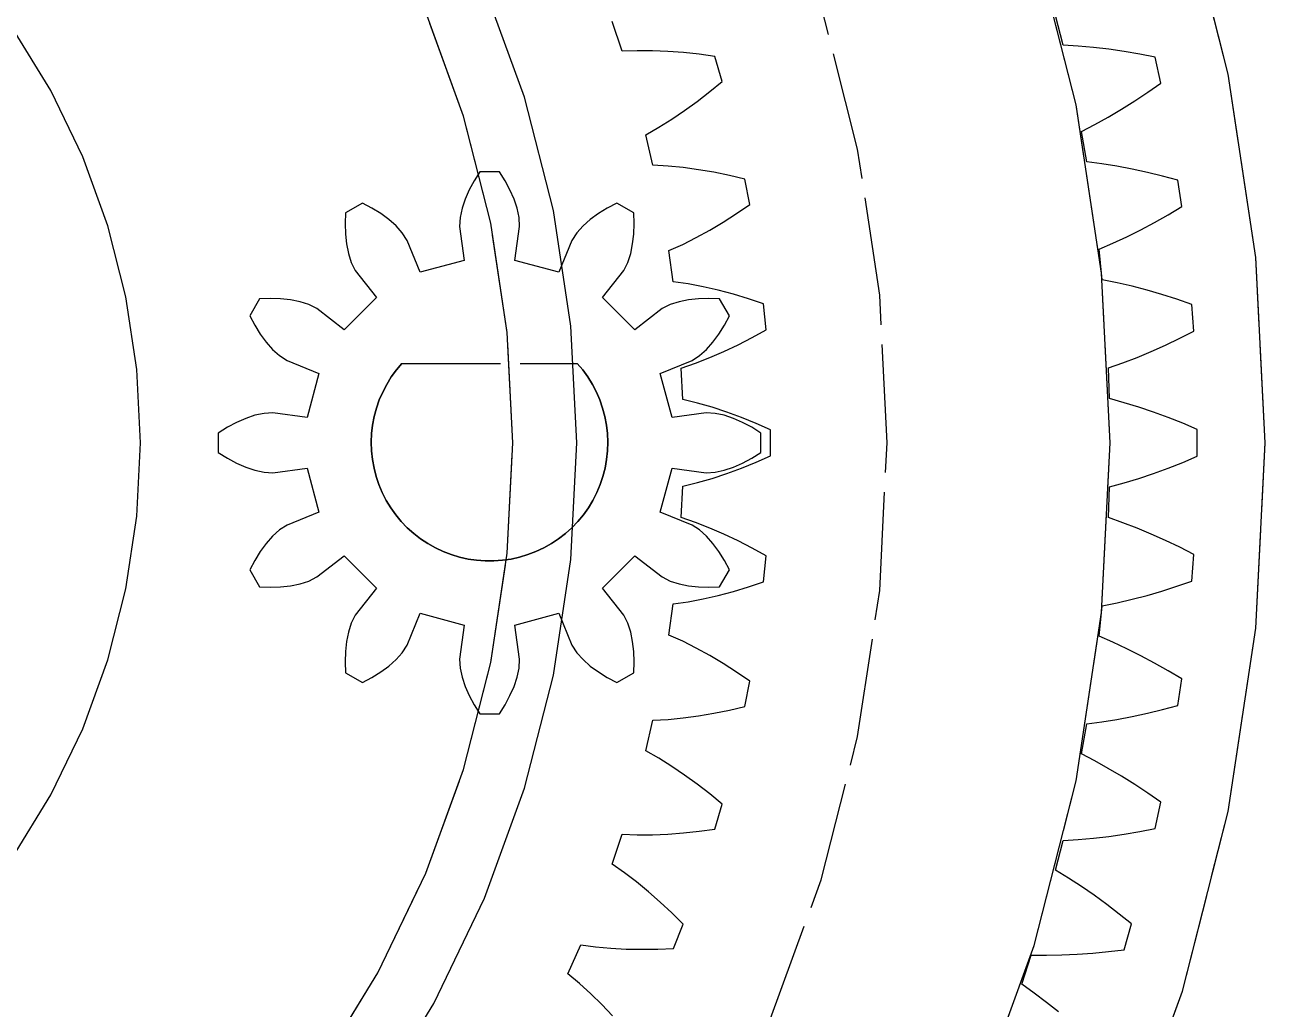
# Model space of a CAD drawing. Header units: millimetres. Extents: x -31 to 149, y -20 to 140.
# Drawn here: x 8.01 to 24, y 107.48 to 120.19 of the extents above; entities that cross this region are included whole.
import ezdxf

# ---------------------------------------------------------------- set-up
doc = ezdxf.new("R2010")
doc.units = ezdxf.units.MM
doc.linetypes.add('DASHED', pattern=[1.524, 1.27, -0.254])
doc.layers.add('HIDDEN', color=8, linetype='DASHED')
doc.layers.add('VISIBLE', color=7, linetype='CONTINUOUS')

msp = doc.modelspace()

# ---------------------------------------------------------------- linework, layer by layer
at = {"layer": 'HIDDEN'}
for points in [[(24, 114.79254), (23.88074, 117.18217), (23.52414, 119.54805), (22.93375, 121.86666), (22.11543, 124.11498), (21.07732, 126.27064), (19.82973, 128.31222), (18.38507, 130.21944), (16.75768, 131.97334), (14.96376, 133.5565), (13.02111, 134.95316), (10.94906, 136.14946), (8.76818, 137.13351), (6.50017, 137.89552)], [(24, 114.79254), (23.88074, 117.18217), (23.52414, 119.54805), (22.93375, 121.86666), (22.11543, 124.11498), (21.07732, 126.27064), (19.82973, 128.31222), (18.38507, 130.21944), (16.75768, 131.97334), (14.96376, 133.5565), (13.02111, 134.95316), (10.94906, 136.14946), (8.76818, 137.13351), (6.50017, 137.89552)], [(24, 114.79254), (23.88074, 117.18217), (23.52414, 119.54805), (22.93375, 121.86666), (22.11543, 124.11498), (21.07732, 126.27064), (19.82973, 128.31222), (18.38507, 130.21944), (16.75768, 131.97334), (14.96376, 133.5565), (13.02111, 134.95316), (10.94906, 136.14946), (8.76818, 137.13351), (6.50017, 137.89552)], [(22, 114.79254), (21.89068, 116.98303), (21.56379, 119.15176), (21.0226, 121.27715), (20.27248, 123.33811), (19.32087, 125.31413), (18.17725, 127.18558), (16.85298, 128.93387), (15.36121, 130.54161), (13.71678, 131.99283), (11.93602, 133.27311), (10.03663, 134.36972), (8.0375, 135.27176), (5.95849, 135.97027)], [(22, 114.79254), (21.89068, 116.98303), (21.56379, 119.15176), (21.0226, 121.27715), (20.27248, 123.33811), (19.32087, 125.31413), (18.17725, 127.18558), (16.85298, 128.93387), (15.36121, 130.54161), (13.71678, 131.99283), (11.93602, 133.27311), (10.03663, 134.36972), (8.0375, 135.27176), (5.95849, 135.97027)], [(22, 114.79254), (21.89068, 116.98303), (21.56379, 119.15176), (21.0226, 121.27715), (20.27248, 123.33811), (19.32087, 125.31413), (18.17725, 127.18558), (16.85298, 128.93387), (15.36121, 130.54161), (13.71678, 131.99283), (11.93602, 133.27311), (10.03663, 134.36972), (8.0375, 135.27176), (5.95849, 135.97027)], [(19.125, 114.79254), (19.02996, 116.69678), (18.7458, 118.58209), (18.27533, 120.42973), (17.62323, 122.22136), (16.79599, 123.93915), (15.80182, 125.56604), (14.6506, 127.08585), (13.35378, 128.48349), (11.92424, 129.74507), (10.3762, 130.85804), (8.72503, 131.81134), (6.98715, 132.5955)], [(19.125, 114.79254), (19.02996, 116.69678), (18.7458, 118.58209), (18.27533, 120.42973), (17.62323, 122.22136), (16.79599, 123.93915), (15.80182, 125.56604), (14.6506, 127.08585), (13.35378, 128.48349), (11.92424, 129.74507), (10.3762, 130.85804), (8.72503, 131.81134), (6.98715, 132.5955)], [(14.3, 114.79254), (14.22894, 116.21636), (14.01647, 117.62603), (13.66469, 119.00754), (13.17711, 120.34716), (12.55857, 121.63157), (11.81521, 122.84802), (10.95444, 123.9844), (9.98479, 125.02944), (8.9159, 125.97273), (7.75841, 126.80491)], [(21.39351, 119.92262), (21.29777, 120.30659)], [(21.39351, 119.92262), (21.29777, 120.30659)], [(9.5, 114.79254), (9.45279, 115.73843), (9.31164, 116.67493), (9.07794, 117.59271), (8.75402, 118.48267), (8.3431, 119.33595), (7.84927, 120.14408)], [(9.5, 114.79254), (9.45279, 115.73843), (9.31164, 116.67493), (9.07794, 117.59271), (8.75402, 118.48267), (8.3431, 119.33595), (7.84927, 120.14408)], [(15.70778, 119.84384), (15.57917, 120.22757)], [(15.70778, 119.84384), (15.57917, 120.22757)], [(15.90241, 119.85081), (15.70778, 119.84384)], [(15.90241, 119.85081), (15.70778, 119.84384)], [(16.09936, 119.84984), (15.90241, 119.85081)], [(16.09936, 119.84984), (15.90241, 119.85081)], [(16.29834, 119.84159), (16.09936, 119.84984)], [(16.29834, 119.84159), (16.09936, 119.84984)], [(16.49914, 119.82652), (16.29834, 119.84159)], [(16.49914, 119.82652), (16.29834, 119.84159)], [(16.70155, 119.80498), (16.49914, 119.82652)], [(16.70155, 119.80498), (16.49914, 119.82652)], [(16.90543, 119.77721), (16.70155, 119.80498)], [(16.90543, 119.77721), (16.70155, 119.80498)], [(21.58908, 119.91083), (21.39351, 119.92262)], [(21.58908, 119.91083), (21.39351, 119.92262)], [(21.78587, 119.89316), (21.58908, 119.91083)], [(21.78587, 119.89316), (21.58908, 119.91083)], [(21.98377, 119.86997), (21.78587, 119.89316)], [(21.98377, 119.86997), (21.78587, 119.89316)], [(22.18266, 119.84152), (21.98377, 119.86997)], [(22.18266, 119.84152), (21.98377, 119.86997)], [(22.38245, 119.80801), (22.18266, 119.84152)], [(22.38245, 119.80801), (22.18266, 119.84152)], [(22.58305, 119.76964), (22.38245, 119.80801)], [(22.58305, 119.76964), (22.38245, 119.80801)], [(16.99738, 119.45405), (16.90543, 119.77721)], [(16.99738, 119.45405), (16.90543, 119.77721)], [(22.65501, 119.43109), (22.58305, 119.76964)], [(22.65501, 119.43109), (22.58305, 119.76964)], [(16.6779, 119.19824), (16.83865, 119.32312)], [(16.6779, 119.19824), (16.83865, 119.32312)], [(16.83865, 119.32312), (16.99738, 119.45405)], [(16.83865, 119.32312), (16.99738, 119.45405)], [(22.31847, 119.20257), (22.48736, 119.31444)], [(22.31847, 119.20257), (22.48736, 119.31444)], [(22.48736, 119.31444), (22.65501, 119.43109)], [(22.48736, 119.31444), (22.65501, 119.43109)], [(16.51511, 119.07972), (16.6779, 119.19824)], [(16.51511, 119.07972), (16.6779, 119.19824)], [(22.14835, 119.09568), (22.31847, 119.20257)], [(22.14835, 119.09568), (22.31847, 119.20257)], [(16.35028, 118.96795), (16.51511, 119.07972)], [(16.35028, 118.96795), (16.51511, 119.07972)], [(21.8044, 118.89782), (21.977, 118.994)], [(21.8044, 118.89782), (21.977, 118.994)], [(21.977, 118.994), (22.14835, 119.09568)], [(21.977, 118.994), (22.14835, 119.09568)], [(16.01419, 118.76692), (16.18334, 118.86345)], [(16.01419, 118.76692), (16.18334, 118.86345)], [(16.18334, 118.86345), (16.35028, 118.96795)], [(16.18334, 118.86345), (16.35028, 118.96795)], [(21.63054, 118.8075), (21.8044, 118.89782)], [(21.63054, 118.8075), (21.8044, 118.89782)], [(16.10685, 118.37296), (16.01419, 118.76692)], [(16.10685, 118.37296), (16.01419, 118.76692)], [(21.69925, 118.41779), (21.63054, 118.8075)], [(21.69925, 118.41779), (21.63054, 118.8075)], [(16.30129, 118.36195), (16.10685, 118.37296)], [(16.30129, 118.36195), (16.10685, 118.37296)], [(16.49731, 118.34281), (16.30129, 118.36195)], [(16.49731, 118.34281), (16.30129, 118.36195)], [(16.69468, 118.31623), (16.49731, 118.34281)], [(16.69468, 118.31623), (16.49731, 118.34281)], [(21.89352, 118.39238), (21.69925, 118.41779)], [(21.89352, 118.39238), (21.69925, 118.41779)], [(22.08861, 118.36103), (21.89352, 118.39238)], [(22.08861, 118.36103), (21.89352, 118.39238)], [(22.2844, 118.32409), (22.08861, 118.36103)], [(22.2844, 118.32409), (22.08861, 118.36103)], [(13.87397, 118.29027), (13.7999, 118.17314)], [(13.87397, 118.29027), (13.7999, 118.17314)], [(14.12603, 118.29027), (13.87397, 118.29027)], [(14.12603, 118.29027), (13.87397, 118.29027)], [(14.2001, 118.17314), (14.12603, 118.29027)], [(14.2001, 118.17314), (14.12603, 118.29027)], [(16.89323, 118.2827), (16.69468, 118.31623)], [(16.89323, 118.2827), (16.69468, 118.31623)], [(17.0928, 118.24257), (16.89323, 118.2827)], [(17.0928, 118.24257), (16.89323, 118.2827)], [(17.29325, 118.19611), (17.0928, 118.24257)], [(17.29325, 118.19611), (17.0928, 118.24257)], [(17.35498, 117.86585), (17.29325, 118.19611)], [(17.35498, 117.86585), (17.29325, 118.19611)], [(22.48082, 118.28183), (22.2844, 118.32409)], [(22.48082, 118.28183), (22.2844, 118.32409)], [(22.67779, 118.23448), (22.48082, 118.28183)], [(22.67779, 118.23448), (22.48082, 118.28183)], [(22.87522, 118.1822), (22.67779, 118.23448)], [(22.87522, 118.1822), (22.67779, 118.23448)], [(22.92339, 117.83946), (22.87522, 118.1822)], [(22.92339, 117.83946), (22.87522, 118.1822)], [(13.73671, 118.05496), (13.68492, 117.93633)], [(13.73671, 118.05496), (13.68492, 117.93633)], [(13.7999, 118.17314), (13.73671, 118.05496)], [(13.7999, 118.17314), (13.73671, 118.05496)], [(14.26329, 118.05496), (14.2001, 118.17314)], [(14.26329, 118.05496), (14.2001, 118.17314)], [(14.31508, 117.93633), (14.26329, 118.05496)], [(14.31508, 117.93633), (14.26329, 118.05496)], [(12.36028, 117.88468), (12.14199, 117.75865)], [(12.36028, 117.88468), (12.14199, 117.75865)], [(12.48299, 117.82027), (12.36028, 117.88468)], [(12.48299, 117.82027), (12.36028, 117.88468)], [(13.68492, 117.93633), (13.64542, 117.81788)], [(13.68492, 117.93633), (13.64542, 117.81788)], [(14.35458, 117.81788), (14.31508, 117.93633)], [(14.35458, 117.81788), (14.31508, 117.93633)], [(15.63972, 117.88468), (15.51701, 117.82027)], [(15.63972, 117.88468), (15.51701, 117.82027)], [(15.85801, 117.75865), (15.63972, 117.88468)], [(15.85801, 117.75865), (15.63972, 117.88468)], [(17.18485, 117.75011), (17.35498, 117.86585)], [(17.18485, 117.75011), (17.35498, 117.86585)], [(12.14199, 117.75865), (12.13641, 117.62017)], [(12.14199, 117.75865), (12.13641, 117.62017)], [(12.59681, 117.74952), (12.48299, 117.82027)], [(12.59681, 117.74952), (12.48299, 117.82027)], [(12.70097, 117.67268), (12.59681, 117.74952)], [(12.70097, 117.67268), (12.59681, 117.74952)], [(13.64542, 117.81788), (13.61987, 117.70036)], [(13.64542, 117.81788), (13.61987, 117.70036)], [(14.38013, 117.70036), (14.35458, 117.81788)], [(14.38013, 117.70036), (14.35458, 117.81788)], [(15.40319, 117.74952), (15.29903, 117.67268)], [(15.40319, 117.74952), (15.29903, 117.67268)], [(15.51701, 117.82027), (15.40319, 117.74952)], [(15.51701, 117.82027), (15.40319, 117.74952)], [(15.86359, 117.62017), (15.85801, 117.75865)], [(15.86359, 117.62017), (15.85801, 117.75865)], [(17.01326, 117.6406), (17.18485, 117.75011)], [(17.01326, 117.6406), (17.18485, 117.75011)], [(22.57173, 117.63497), (22.74801, 117.73478)], [(22.57173, 117.63497), (22.74801, 117.73478)], [(22.74801, 117.73478), (22.92339, 117.83946)], [(22.74801, 117.73478), (22.92339, 117.83946)], [(12.13641, 117.62017), (12.14077, 117.48623)], [(12.13641, 117.62017), (12.14077, 117.48623)], [(12.79441, 117.58986), (12.70097, 117.67268)], [(12.79441, 117.58986), (12.70097, 117.67268)], [(12.87529, 117.50085), (12.79441, 117.58986)], [(12.87529, 117.50085), (12.79441, 117.58986)], [(13.61987, 117.70036), (13.61368, 117.58502)], [(13.61987, 117.70036), (13.61368, 117.58502)], [(13.61368, 117.58502), (13.67453, 117.14513)], [(13.61368, 117.58502), (13.67453, 117.14513)], [(14.32547, 117.14513), (14.38632, 117.58502)], [(14.32547, 117.14513), (14.38632, 117.58502)], [(14.38632, 117.58502), (14.38013, 117.70036)], [(14.38632, 117.58502), (14.38013, 117.70036)], [(15.20559, 117.58986), (15.12471, 117.50085)], [(15.20559, 117.58986), (15.12471, 117.50085)], [(15.29903, 117.67268), (15.20559, 117.58986)], [(15.29903, 117.67268), (15.20559, 117.58986)], [(15.85923, 117.48623), (15.86359, 117.62017)], [(15.85923, 117.48623), (15.86359, 117.62017)], [(16.84023, 117.53761), (17.01326, 117.6406)], [(16.84023, 117.53761), (17.01326, 117.6406)], [(22.39457, 117.54021), (22.57173, 117.63497)], [(22.39457, 117.54021), (22.57173, 117.63497)], [(12.14077, 117.48623), (12.15524, 117.3576)], [(12.14077, 117.48623), (12.15524, 117.3576)], [(12.93832, 117.40406), (12.87529, 117.50085)], [(12.93832, 117.40406), (12.87529, 117.50085)], [(13.10556, 116.99268), (12.93832, 117.40406)], [(13.10556, 116.99268), (12.93832, 117.40406)], [(15.06168, 117.40406), (14.89444, 116.99268)], [(15.06168, 117.40406), (14.89444, 116.99268)], [(15.12471, 117.50085), (15.06168, 117.40406)], [(15.12471, 117.50085), (15.06168, 117.40406)], [(15.84476, 117.3576), (15.85923, 117.48623)], [(15.84476, 117.3576), (15.85923, 117.48623)], [(16.48992, 117.35287), (16.66579, 117.44153)], [(16.48992, 117.35287), (16.66579, 117.44153)], [(16.66579, 117.44153), (16.84023, 117.53761)], [(16.66579, 117.44153), (16.84023, 117.53761)], [(22.03765, 117.36682), (22.21654, 117.45073)], [(22.03765, 117.36682), (22.21654, 117.45073)], [(22.21654, 117.45073), (22.39457, 117.54021)], [(22.21654, 117.45073), (22.39457, 117.54021)], [(12.15524, 117.3576), (12.18025, 117.23527)], [(12.15524, 117.3576), (12.18025, 117.23527)], [(12.18025, 117.23527), (12.21689, 117.12072)], [(12.18025, 117.23527), (12.21689, 117.12072)], [(15.78311, 117.12072), (15.81975, 117.23527)], [(15.78311, 117.12072), (15.81975, 117.23527)], [(15.81975, 117.23527), (15.84476, 117.3576)], [(15.81975, 117.23527), (15.84476, 117.3576)], [(16.31259, 117.27236), (16.48992, 117.35287)], [(16.31259, 117.27236), (16.48992, 117.35287)], [(16.3685, 116.87153), (16.31259, 117.27236)], [(16.3685, 116.87153), (16.31259, 117.27236)], [(21.85791, 117.28885), (22.03765, 117.36682)], [(21.85791, 117.28885), (22.03765, 117.36682)], [(21.89928, 116.89529), (21.85791, 117.28885)], [(21.89928, 116.89529), (21.85791, 117.28885)], [(12.21689, 117.12072), (12.26919, 117.01774)], [(12.21689, 117.12072), (12.26919, 117.01774)], [(13.67453, 117.14513), (13.10556, 116.99268)], [(13.67453, 117.14513), (13.10556, 116.99268)], [(14.89444, 116.99268), (14.32547, 117.14513)], [(14.89444, 116.99268), (14.32547, 117.14513)], [(15.73081, 117.01774), (15.78311, 117.12072)], [(15.73081, 117.01774), (15.78311, 117.12072)], [(12.26919, 117.01774), (12.54184, 116.66721)], [(12.26919, 117.01774), (12.54184, 116.66721)], [(15.45816, 116.66721), (15.73081, 117.01774)], [(15.45816, 116.66721), (15.73081, 117.01774)], [(16.56109, 116.84263), (16.3685, 116.87153)], [(16.56109, 116.84263), (16.3685, 116.87153)], [(16.75451, 116.80548), (16.56109, 116.84263)], [(16.75451, 116.80548), (16.56109, 116.84263)], [(16.94859, 116.76081), (16.75451, 116.80548)], [(16.94859, 116.76081), (16.75451, 116.80548)], [(17.1432, 116.7091), (16.94859, 116.76081)], [(17.1432, 116.7091), (16.94859, 116.76081)], [(22.0913, 116.8564), (21.89928, 116.89529)], [(22.0913, 116.8564), (21.89928, 116.89529)], [(22.28372, 116.81151), (22.0913, 116.8564)], [(22.28372, 116.81151), (22.0913, 116.8564)], [(22.47647, 116.76101), (22.28372, 116.81151)], [(22.47647, 116.76101), (22.28372, 116.81151)], [(22.66946, 116.70515), (22.47647, 116.76101)], [(22.66946, 116.70515), (22.47647, 116.76101)], [(11.03389, 116.65055), (10.90786, 116.43226)], [(11.03389, 116.65055), (10.90786, 116.43226)], [(11.17237, 116.65613), (11.03389, 116.65055)], [(11.17237, 116.65613), (11.03389, 116.65055)], [(11.30631, 116.65177), (11.17237, 116.65613)], [(11.30631, 116.65177), (11.17237, 116.65613)], [(11.43494, 116.6373), (11.30631, 116.65177)], [(11.43494, 116.6373), (11.30631, 116.65177)], [(11.55727, 116.61229), (11.43494, 116.6373)], [(11.55727, 116.61229), (11.43494, 116.6373)], [(11.67182, 116.57566), (11.55727, 116.61229)], [(11.67182, 116.57566), (11.55727, 116.61229)], [(12.54184, 116.66721), (12.12533, 116.2507)], [(12.54184, 116.66721), (12.12533, 116.2507)], [(15.87467, 116.2507), (15.45816, 116.66721)], [(15.87467, 116.2507), (15.45816, 116.66721)], [(16.44273, 116.61229), (16.32818, 116.57566)], [(16.44273, 116.61229), (16.32818, 116.57566)], [(16.56506, 116.6373), (16.44273, 116.61229)], [(16.56506, 116.6373), (16.44273, 116.61229)], [(16.69369, 116.65177), (16.56506, 116.6373)], [(16.69369, 116.65177), (16.56506, 116.6373)], [(16.82763, 116.65613), (16.69369, 116.65177)], [(16.82763, 116.65613), (16.69369, 116.65177)], [(16.96611, 116.65055), (16.82763, 116.65613)], [(16.96611, 116.65055), (16.82763, 116.65613)], [(17.09214, 116.43226), (16.96611, 116.65055)], [(17.09214, 116.43226), (16.96611, 116.65055)], [(17.33821, 116.65073), (17.1432, 116.7091)], [(17.33821, 116.65073), (17.1432, 116.7091)], [(17.53352, 116.58597), (17.33821, 116.65073)], [(17.53352, 116.58597), (17.33821, 116.65073)], [(17.56452, 116.25142), (17.53352, 116.58597)], [(17.56452, 116.25142), (17.53352, 116.58597)], [(22.86264, 116.64417), (22.66946, 116.70515)], [(22.86264, 116.64417), (22.66946, 116.70515)], [(23.05595, 116.57825), (22.86264, 116.64417)], [(23.05595, 116.57825), (22.86264, 116.64417)], [(10.90786, 116.43226), (10.97227, 116.30955)], [(10.90786, 116.43226), (10.97227, 116.30955)], [(11.7748, 116.52335), (11.67182, 116.57566)], [(11.7748, 116.52335), (11.67182, 116.57566)], [(12.12533, 116.2507), (11.7748, 116.52335)], [(12.12533, 116.2507), (11.7748, 116.52335)], [(16.2252, 116.52335), (15.87467, 116.2507)], [(16.2252, 116.52335), (15.87467, 116.2507)], [(16.32818, 116.57566), (16.2252, 116.52335)], [(16.32818, 116.57566), (16.2252, 116.52335)], [(17.02773, 116.30955), (17.09214, 116.43226)], [(17.02773, 116.30955), (17.09214, 116.43226)], [(23.08009, 116.23298), (23.05595, 116.57825)], [(23.08009, 116.23298), (23.05595, 116.57825)], [(10.97227, 116.30955), (11.04302, 116.19573)], [(10.97227, 116.30955), (11.04302, 116.19573)], [(16.95698, 116.19573), (17.02773, 116.30955)], [(16.95698, 116.19573), (17.02773, 116.30955)], [(11.04302, 116.19573), (11.11986, 116.09157)], [(11.04302, 116.19573), (11.11986, 116.09157)], [(16.88014, 116.09157), (16.95698, 116.19573)], [(16.88014, 116.09157), (16.95698, 116.19573)], [(17.20347, 116.05867), (17.38444, 116.15188)], [(17.20347, 116.05867), (17.38444, 116.15188)], [(17.38444, 116.15188), (17.56452, 116.25142)], [(17.38444, 116.15188), (17.56452, 116.25142)], [(22.71503, 116.05352), (22.89784, 116.1408)], [(22.71503, 116.05352), (22.89784, 116.1408)], [(22.89784, 116.1408), (23.08009, 116.23298)], [(22.89784, 116.1408), (23.08009, 116.23298)], [(11.11986, 116.09157), (11.20268, 115.99814)], [(11.11986, 116.09157), (11.20268, 115.99814)], [(11.20268, 115.99814), (11.29169, 115.91725)], [(11.20268, 115.99814), (11.29169, 115.91725)], [(16.70831, 115.91725), (16.79732, 115.99814)], [(16.70831, 115.91725), (16.79732, 115.99814)], [(16.79732, 115.99814), (16.88014, 116.09157)], [(16.79732, 115.99814), (16.88014, 116.09157)], [(16.83911, 115.8925), (17.02168, 115.97208)], [(16.83911, 115.8925), (17.02168, 115.97208)], [(17.02168, 115.97208), (17.20347, 116.05867)], [(17.02168, 115.97208), (17.20347, 116.05867)], [(22.34785, 115.89451), (22.53168, 115.97135)], [(22.34785, 115.89451), (22.53168, 115.97135)], [(22.53168, 115.97135), (22.71503, 116.05352)], [(22.53168, 115.97135), (22.71503, 116.05352)], [(11.29169, 115.91725), (11.38848, 115.85422)], [(11.29169, 115.91725), (11.38848, 115.85422)], [(11.38848, 115.85422), (11.79986, 115.68698)], [(11.38848, 115.85422), (11.79986, 115.68698)], [(12.87084, 115.81754), (12.79884, 115.73214), (12.73328, 115.64169), (12.67452, 115.54669), (12.62288, 115.44764), (12.57862, 115.34507), (12.54198, 115.23955), (12.51317, 115.13162), (12.49234, 115.02187), (12.4796, 114.9109), (12.47501, 114.79929), (12.47861, 114.68764), (12.49037, 114.57655), (12.51023, 114.46663), (12.53809, 114.35845), (12.57378, 114.2526), (12.61713, 114.14965), (12.6679, 114.05015), (12.72582, 113.95463), (12.79058, 113.86361), (12.86182, 113.77757), (12.93917, 113.69698), (13.02221, 113.62226), (13.1105, 113.55383), (13.20356, 113.49204), (13.30089, 113.43723), (13.40198, 113.38969), (13.50627, 113.34968), (13.61321, 113.31741), (13.72223, 113.29305), (13.83274, 113.27674), (13.94415, 113.26856), (14.05585, 113.26856), (14.16726, 113.27674), (14.27777, 113.29305), (14.38679, 113.31741), (14.49373, 113.34968), (14.59802, 113.38969), (14.69911, 113.43723), (14.79644, 113.49204), (14.8895, 113.55383), (14.97779, 113.62226), (15.06083, 113.69698), (15.13818, 113.77757), (15.20942, 113.86361), (15.27418, 113.95463), (15.3321, 114.05015), (15.38287, 114.14965), (15.42622, 114.2526), (15.46191, 114.35845), (15.48977, 114.46663), (15.50963, 114.57655), (15.52139, 114.68764), (15.52499, 114.79929), (15.5204, 114.9109), (15.50766, 115.02187), (15.48683, 115.13162), (15.45802, 115.23955), (15.42138, 115.34507), (15.37712, 115.44764), (15.32548, 115.54669), (15.26672, 115.64169), (15.20116, 115.73214), (15.12916, 115.81754)], [(15.12916, 115.81754), (15.20116, 115.73214), (15.26672, 115.64169), (15.32548, 115.54669), (15.37712, 115.44764), (15.42138, 115.34507), (15.45802, 115.23955), (15.48683, 115.13162), (15.50766, 115.02187), (15.5204, 114.9109), (15.52499, 114.79929), (15.52139, 114.68764), (15.50963, 114.57655), (15.48977, 114.46663), (15.46191, 114.35845), (15.42622, 114.2526), (15.38287, 114.14965), (15.3321, 114.05015), (15.27418, 113.95463), (15.20942, 113.86361), (15.13818, 113.77757), (15.06083, 113.69698), (14.97779, 113.62226), (14.8895, 113.55383), (14.79644, 113.49204), (14.69911, 113.43723), (14.59802, 113.38969), (14.49373, 113.34968), (14.38679, 113.31741), (14.27777, 113.29305), (14.16726, 113.27674), (14.05585, 113.26856), (13.94415, 113.26856), (13.83274, 113.27674), (13.72223, 113.29305), (13.61321, 113.31741), (13.50627, 113.34968), (13.40198, 113.38969), (13.30089, 113.43723), (13.20356, 113.49204), (13.1105, 113.55383), (13.02221, 113.62226), (12.93917, 113.69698), (12.86182, 113.77757), (12.79058, 113.86361), (12.72582, 113.95463), (12.6679, 114.05015), (12.61713, 114.14965), (12.57378, 114.2526), (12.53809, 114.35845), (12.51023, 114.46663), (12.49037, 114.57655), (12.47861, 114.68764), (12.47501, 114.79929), (12.4796, 114.9109), (12.49234, 115.02187), (12.51317, 115.13162), (12.54198, 115.23955), (12.57862, 115.34507), (12.62288, 115.44764), (12.67452, 115.54669), (12.73328, 115.64169), (12.79884, 115.73214), (12.87084, 115.81754)], [(12.87084, 115.81754), (15.12916, 115.81754)], [(12.87084, 115.81754), (15.12916, 115.81754)], [(16.20014, 115.68698), (16.61152, 115.85422)], [(16.20014, 115.68698), (16.61152, 115.85422)], [(16.47181, 115.75665), (16.65581, 115.82045)], [(16.47181, 115.75665), (16.65581, 115.82045)], [(16.61152, 115.85422), (16.70831, 115.91725)], [(16.61152, 115.85422), (16.70831, 115.91725)], [(16.65581, 115.82045), (16.83911, 115.8925)], [(16.65581, 115.82045), (16.83911, 115.8925)], [(21.9788, 115.75804), (22.16354, 115.82328)], [(21.9788, 115.75804), (22.16354, 115.82328)], [(22.16354, 115.82328), (22.34785, 115.89451)], [(22.16354, 115.82328), (22.34785, 115.89451)], [(11.79986, 115.68698), (11.64741, 115.11801)], [(11.79986, 115.68698), (11.64741, 115.11801)], [(16.35259, 115.11801), (16.20014, 115.68698)], [(16.35259, 115.11801), (16.20014, 115.68698)], [(16.4905, 115.35237), (16.47181, 115.75665)], [(16.4905, 115.35237), (16.47181, 115.75665)], [(21.99261, 115.36255), (21.9788, 115.75804)], [(21.99261, 115.36255), (21.9788, 115.75804)], [(16.6796, 115.30582), (16.4905, 115.35237)], [(16.6796, 115.30582), (16.4905, 115.35237)], [(16.86877, 115.25099), (16.6796, 115.30582)], [(16.86877, 115.25099), (16.6796, 115.30582)], [(22.18146, 115.31036), (21.99261, 115.36255)], [(22.18146, 115.31036), (21.99261, 115.36255)], [(22.37028, 115.25216), (22.18146, 115.31036)], [(22.37028, 115.25216), (22.18146, 115.31036)], [(10.97466, 115.14712), (10.85621, 115.10762)], [(10.97466, 115.14712), (10.85621, 115.10762)], [(11.09218, 115.17267), (10.97466, 115.14712)], [(11.09218, 115.17267), (10.97466, 115.14712)], [(11.20752, 115.17886), (11.09218, 115.17267)], [(11.20752, 115.17886), (11.09218, 115.17267)], [(11.64741, 115.11801), (11.20752, 115.17886)], [(11.64741, 115.11801), (11.20752, 115.17886)], [(16.79248, 115.17886), (16.35259, 115.11801)], [(16.79248, 115.17886), (16.35259, 115.11801)], [(16.90782, 115.17267), (16.79248, 115.17886)], [(16.90782, 115.17267), (16.79248, 115.17886)], [(17.0579, 115.18859), (16.86877, 115.25099)], [(17.0579, 115.18859), (16.86877, 115.25099)], [(17.02534, 115.14712), (16.90782, 115.17267)], [(17.02534, 115.14712), (16.90782, 115.17267)], [(17.14379, 115.10762), (17.02534, 115.14712)], [(17.14379, 115.10762), (17.02534, 115.14712)], [(17.24691, 115.11915), (17.0579, 115.18859)], [(17.24691, 115.11915), (17.0579, 115.18859)], [(22.55903, 115.18833), (22.37028, 115.25216)], [(22.55903, 115.18833), (22.37028, 115.25216)], [(22.74766, 115.11915), (22.55903, 115.18833)], [(22.74766, 115.11915), (22.55903, 115.18833)], [(10.6194, 114.99264), (10.50227, 114.91857)], [(10.6194, 114.99264), (10.50227, 114.91857)], [(10.73758, 115.05583), (10.6194, 114.99264)], [(10.73758, 115.05583), (10.6194, 114.99264)], [(10.85621, 115.10762), (10.73758, 115.05583)], [(10.85621, 115.10762), (10.73758, 115.05583)], [(17.26242, 115.05583), (17.14379, 115.10762)], [(17.26242, 115.05583), (17.14379, 115.10762)], [(17.4357, 115.04303), (17.24691, 115.11915)], [(17.4357, 115.04303), (17.24691, 115.11915)], [(17.3806, 114.99264), (17.26242, 115.05583)], [(17.3806, 114.99264), (17.26242, 115.05583)], [(17.49773, 114.91857), (17.3806, 114.99264)], [(17.49773, 114.91857), (17.3806, 114.99264)], [(17.6242, 114.96053), (17.4357, 115.04303)], [(17.6242, 114.96053), (17.4357, 115.04303)], [(22.93611, 115.04484), (22.74766, 115.11915)], [(22.93611, 115.04484), (22.74766, 115.11915)], [(23.12435, 114.9656), (22.93611, 115.04484)], [(23.12435, 114.9656), (22.93611, 115.04484)], [(10.50227, 114.91857), (10.50227, 114.66651)], [(10.50227, 114.91857), (10.50227, 114.66651)], [(17.49773, 114.66651), (17.49773, 114.91857)], [(17.49773, 114.66651), (17.49773, 114.91857)], [(17.6242, 114.62455), (17.6242, 114.96053)], [(17.6242, 114.62455), (17.6242, 114.96053)], [(23.12435, 114.61948), (23.12435, 114.9656)], [(23.12435, 114.61948), (23.12435, 114.9656)], [(5.92315, 107.36514), (6.63325, 107.99181), (7.27742, 108.68606), (7.84927, 109.441), (8.3431, 110.24913), (8.75402, 111.10241), (9.07794, 111.99237), (9.31164, 112.91015), (9.45279, 113.84665), (9.5, 114.79254)], [(5.92315, 107.36514), (6.63325, 107.99181), (7.27742, 108.68606), (7.84927, 109.441), (8.3431, 110.24913), (8.75402, 111.10241), (9.07794, 111.99237), (9.31164, 112.91015), (9.45279, 113.84665), (9.5, 114.79254)], [(10.50227, 114.66651), (10.6194, 114.59244)], [(10.50227, 114.66651), (10.6194, 114.59244)], [(11.81521, 106.73706), (12.55857, 107.95351), (13.17711, 109.23792), (13.66469, 110.57754), (14.01647, 111.95905), (14.22894, 113.36872), (14.3, 114.79254)], [(17.3806, 114.59244), (17.49773, 114.66651)], [(17.3806, 114.59244), (17.49773, 114.66651)], [(17.62323, 107.36372), (18.27533, 109.15535), (18.7458, 111.003), (19.02996, 112.88831), (19.125, 114.79254)], [(17.62323, 107.36372), (18.27533, 109.15535), (18.7458, 111.003), (19.02996, 112.88831), (19.125, 114.79254)], [(20.27248, 106.24697), (21.0226, 108.30793), (21.56379, 110.43333), (21.89068, 112.60205), (22, 114.79254)], [(20.27248, 106.24697), (21.0226, 108.30793), (21.56379, 110.43333), (21.89068, 112.60205), (22, 114.79254)], [(20.27248, 106.24697), (21.0226, 108.30793), (21.56379, 110.43333), (21.89068, 112.60205), (22, 114.79254)], [(22.11543, 105.47011), (22.93375, 107.71842), (23.52414, 110.03703), (23.88074, 112.40291), (24, 114.79254)], [(22.11543, 105.47011), (22.93375, 107.71842), (23.52414, 110.03703), (23.88074, 112.40291), (24, 114.79254)], [(22.11543, 105.47011), (22.93375, 107.71842), (23.52414, 110.03703), (23.88074, 112.40291), (24, 114.79254)], [(10.6194, 114.59244), (10.73758, 114.52925)], [(10.6194, 114.59244), (10.73758, 114.52925)], [(10.73758, 114.52925), (10.85621, 114.47746)], [(10.73758, 114.52925), (10.85621, 114.47746)], [(17.14379, 114.47746), (17.26242, 114.52925)], [(17.14379, 114.47746), (17.26242, 114.52925)], [(17.24691, 114.46593), (17.4357, 114.54205)], [(17.24691, 114.46593), (17.4357, 114.54205)], [(17.26242, 114.52925), (17.3806, 114.59244)], [(17.26242, 114.52925), (17.3806, 114.59244)], [(17.4357, 114.54205), (17.6242, 114.62455)], [(17.4357, 114.54205), (17.6242, 114.62455)], [(22.74766, 114.46593), (22.93611, 114.54024)], [(22.74766, 114.46593), (22.93611, 114.54024)], [(22.93611, 114.54024), (23.12435, 114.61948)], [(22.93611, 114.54024), (23.12435, 114.61948)], [(10.85621, 114.47746), (10.97466, 114.43796)], [(10.85621, 114.47746), (10.97466, 114.43796)], [(10.97466, 114.43796), (11.09218, 114.41241)], [(10.97466, 114.43796), (11.09218, 114.41241)], [(11.09218, 114.41241), (11.20752, 114.40622)], [(11.09218, 114.41241), (11.20752, 114.40622)], [(11.20752, 114.40622), (11.64741, 114.46707)], [(11.20752, 114.40622), (11.64741, 114.46707)], [(11.64741, 114.46707), (11.79986, 113.89811)], [(11.64741, 114.46707), (11.79986, 113.89811)], [(16.20014, 113.89811), (16.35259, 114.46707)], [(16.20014, 113.89811), (16.35259, 114.46707)], [(16.35259, 114.46707), (16.79248, 114.40622)], [(16.35259, 114.46707), (16.79248, 114.40622)], [(16.79248, 114.40622), (16.90782, 114.41241)], [(16.79248, 114.40622), (16.90782, 114.41241)], [(16.86877, 114.33409), (17.0579, 114.39649)], [(16.86877, 114.33409), (17.0579, 114.39649)], [(16.90782, 114.41241), (17.02534, 114.43796)], [(16.90782, 114.41241), (17.02534, 114.43796)], [(17.02534, 114.43796), (17.14379, 114.47746)], [(17.02534, 114.43796), (17.14379, 114.47746)], [(17.0579, 114.39649), (17.24691, 114.46593)], [(17.0579, 114.39649), (17.24691, 114.46593)], [(22.37028, 114.33292), (22.55903, 114.39675)], [(22.37028, 114.33292), (22.55903, 114.39675)], [(22.55903, 114.39675), (22.74766, 114.46593)], [(22.55903, 114.39675), (22.74766, 114.46593)], [(16.47181, 113.82843), (16.4905, 114.23271)], [(16.47181, 113.82843), (16.4905, 114.23271)], [(16.4905, 114.23271), (16.6796, 114.27926)], [(16.4905, 114.23271), (16.6796, 114.27926)], [(16.6796, 114.27926), (16.86877, 114.33409)], [(16.6796, 114.27926), (16.86877, 114.33409)], [(21.9788, 113.82704), (21.99261, 114.22253)], [(21.9788, 113.82704), (21.99261, 114.22253)], [(21.99261, 114.22253), (22.18146, 114.27472)], [(21.99261, 114.22253), (22.18146, 114.27472)], [(22.18146, 114.27472), (22.37028, 114.33292)], [(22.18146, 114.27472), (22.37028, 114.33292)], [(11.79986, 113.89811), (11.38848, 113.73086)], [(11.79986, 113.89811), (11.38848, 113.73086)], [(16.61152, 113.73086), (16.20014, 113.89811)], [(16.61152, 113.73086), (16.20014, 113.89811)], [(11.38848, 113.73086), (11.29169, 113.66783)], [(11.38848, 113.73086), (11.29169, 113.66783)], [(16.65581, 113.76463), (16.47181, 113.82843)], [(16.65581, 113.76463), (16.47181, 113.82843)], [(16.70831, 113.66783), (16.61152, 113.73086)], [(16.70831, 113.66783), (16.61152, 113.73086)], [(16.83911, 113.69258), (16.65581, 113.76463)], [(16.83911, 113.69258), (16.65581, 113.76463)], [(22.16354, 113.7618), (21.9788, 113.82704)], [(22.16354, 113.7618), (21.9788, 113.82704)], [(22.34785, 113.69057), (22.16354, 113.7618)], [(22.34785, 113.69057), (22.16354, 113.7618)], [(11.20268, 113.58695), (11.11986, 113.49351)], [(11.20268, 113.58695), (11.11986, 113.49351)], [(11.29169, 113.66783), (11.20268, 113.58695)], [(11.29169, 113.66783), (11.20268, 113.58695)], [(16.79732, 113.58695), (16.70831, 113.66783)], [(16.79732, 113.58695), (16.70831, 113.66783)], [(16.88014, 113.49351), (16.79732, 113.58695)], [(16.88014, 113.49351), (16.79732, 113.58695)], [(17.02168, 113.613), (16.83911, 113.69258)], [(17.02168, 113.613), (16.83911, 113.69258)], [(17.20347, 113.52641), (17.02168, 113.613)], [(17.20347, 113.52641), (17.02168, 113.613)], [(22.53168, 113.61373), (22.34785, 113.69057)], [(22.53168, 113.61373), (22.34785, 113.69057)], [(22.71503, 113.53156), (22.53168, 113.61373)], [(22.71503, 113.53156), (22.53168, 113.61373)], [(11.04302, 113.38935), (10.97227, 113.27553)], [(11.04302, 113.38935), (10.97227, 113.27553)], [(11.11986, 113.49351), (11.04302, 113.38935)], [(11.11986, 113.49351), (11.04302, 113.38935)], [(16.95698, 113.38935), (16.88014, 113.49351)], [(16.95698, 113.38935), (16.88014, 113.49351)], [(17.02773, 113.27553), (16.95698, 113.38935)], [(17.02773, 113.27553), (16.95698, 113.38935)], [(17.38444, 113.4332), (17.20347, 113.52641)], [(17.38444, 113.4332), (17.20347, 113.52641)], [(17.56452, 113.33366), (17.38444, 113.4332)], [(17.56452, 113.33366), (17.38444, 113.4332)], [(22.89784, 113.44429), (22.71503, 113.53156)], [(22.89784, 113.44429), (22.71503, 113.53156)], [(23.08009, 113.3521), (22.89784, 113.44429)], [(23.08009, 113.3521), (22.89784, 113.44429)], [(10.97227, 113.27553), (10.90786, 113.15282)], [(10.97227, 113.27553), (10.90786, 113.15282)], [(11.7748, 113.06174), (12.12533, 113.33438)], [(11.7748, 113.06174), (12.12533, 113.33438)], [(12.12533, 113.33438), (12.54184, 112.91787)], [(12.12533, 113.33438), (12.54184, 112.91787)], [(15.45816, 112.91787), (15.87467, 113.33438)], [(15.45816, 112.91787), (15.87467, 113.33438)], [(15.87467, 113.33438), (16.2252, 113.06174)], [(15.87467, 113.33438), (16.2252, 113.06174)], [(17.09214, 113.15282), (17.02773, 113.27553)], [(17.09214, 113.15282), (17.02773, 113.27553)], [(17.53352, 112.99911), (17.56452, 113.33366)], [(17.53352, 112.99911), (17.56452, 113.33366)], [(23.05595, 113.00683), (23.08009, 113.3521)], [(23.05595, 113.00683), (23.08009, 113.3521)], [(10.90786, 113.15282), (11.03389, 112.93453)], [(10.90786, 113.15282), (11.03389, 112.93453)], [(16.96611, 112.93453), (17.09214, 113.15282)], [(16.96611, 112.93453), (17.09214, 113.15282)], [(11.03389, 112.93453), (11.17237, 112.92895)], [(11.03389, 112.93453), (11.17237, 112.92895)], [(11.17237, 112.92895), (11.30631, 112.93331)], [(11.17237, 112.92895), (11.30631, 112.93331)], [(11.30631, 112.93331), (11.43494, 112.94778)], [(11.30631, 112.93331), (11.43494, 112.94778)], [(11.43494, 112.94778), (11.55727, 112.97279)], [(11.43494, 112.94778), (11.55727, 112.97279)], [(11.55727, 112.97279), (11.67182, 113.00943)], [(11.55727, 112.97279), (11.67182, 113.00943)], [(11.67182, 113.00943), (11.7748, 113.06174)], [(11.67182, 113.00943), (11.7748, 113.06174)], [(12.54184, 112.91787), (12.26919, 112.56734)], [(12.54184, 112.91787), (12.26919, 112.56734)], [(15.73081, 112.56734), (15.45816, 112.91787)], [(15.73081, 112.56734), (15.45816, 112.91787)], [(16.2252, 113.06174), (16.32818, 113.00943)], [(16.2252, 113.06174), (16.32818, 113.00943)], [(16.32818, 113.00943), (16.44273, 112.97279)], [(16.32818, 113.00943), (16.44273, 112.97279)], [(16.44273, 112.97279), (16.56506, 112.94778)], [(16.44273, 112.97279), (16.56506, 112.94778)], [(16.56506, 112.94778), (16.69369, 112.93331)], [(16.56506, 112.94778), (16.69369, 112.93331)], [(16.69369, 112.93331), (16.82763, 112.92895)], [(16.69369, 112.93331), (16.82763, 112.92895)], [(16.82763, 112.92895), (16.96611, 112.93453)], [(16.82763, 112.92895), (16.96611, 112.93453)], [(17.1432, 112.87598), (17.33821, 112.93435)], [(17.1432, 112.87598), (17.33821, 112.93435)], [(17.33821, 112.93435), (17.53352, 112.99911)], [(17.33821, 112.93435), (17.53352, 112.99911)], [(22.66946, 112.87993), (22.86264, 112.94091)], [(22.66946, 112.87993), (22.86264, 112.94091)], [(22.86264, 112.94091), (23.05595, 113.00683)], [(22.86264, 112.94091), (23.05595, 113.00683)], [(16.56109, 112.74245), (16.75451, 112.7796)], [(16.56109, 112.74245), (16.75451, 112.7796)], [(16.75451, 112.7796), (16.94859, 112.82427)], [(16.75451, 112.7796), (16.94859, 112.82427)], [(16.94859, 112.82427), (17.1432, 112.87598)], [(16.94859, 112.82427), (17.1432, 112.87598)], [(22.0913, 112.72868), (22.28372, 112.77357)], [(22.0913, 112.72868), (22.28372, 112.77357)], [(22.28372, 112.77357), (22.47647, 112.82408)], [(22.28372, 112.77357), (22.47647, 112.82408)], [(22.47647, 112.82408), (22.66946, 112.87993)], [(22.47647, 112.82408), (22.66946, 112.87993)], [(12.93832, 112.18102), (13.10556, 112.5924)], [(12.93832, 112.18102), (13.10556, 112.5924)], [(13.10556, 112.5924), (13.67453, 112.43995)], [(13.10556, 112.5924), (13.67453, 112.43995)], [(14.32547, 112.43995), (14.89444, 112.5924)], [(14.32547, 112.43995), (14.89444, 112.5924)], [(14.89444, 112.5924), (15.06168, 112.18102)], [(14.89444, 112.5924), (15.06168, 112.18102)], [(16.31259, 112.31272), (16.3685, 112.71355)], [(16.31259, 112.31272), (16.3685, 112.71355)], [(16.3685, 112.71355), (16.56109, 112.74245)], [(16.3685, 112.71355), (16.56109, 112.74245)], [(21.85791, 112.29623), (21.89928, 112.68979)], [(21.85791, 112.29623), (21.89928, 112.68979)], [(21.89928, 112.68979), (22.0913, 112.72868)], [(21.89928, 112.68979), (22.0913, 112.72868)], [(12.21689, 112.46436), (12.18025, 112.34981)], [(12.21689, 112.46436), (12.18025, 112.34981)], [(12.26919, 112.56734), (12.21689, 112.46436)], [(12.26919, 112.56734), (12.21689, 112.46436)], [(13.67453, 112.43995), (13.61368, 112.00006)], [(13.67453, 112.43995), (13.61368, 112.00006)], [(14.38632, 112.00006), (14.32547, 112.43995)], [(14.38632, 112.00006), (14.32547, 112.43995)], [(15.78311, 112.46436), (15.73081, 112.56734)], [(15.78311, 112.46436), (15.73081, 112.56734)], [(15.81975, 112.34981), (15.78311, 112.46436)], [(15.81975, 112.34981), (15.78311, 112.46436)], [(12.18025, 112.34981), (12.15524, 112.22748)], [(12.18025, 112.34981), (12.15524, 112.22748)], [(15.84476, 112.22748), (15.81975, 112.34981)], [(15.84476, 112.22748), (15.81975, 112.34981)], [(16.48992, 112.23221), (16.31259, 112.31272)], [(16.48992, 112.23221), (16.31259, 112.31272)], [(22.03765, 112.21826), (21.85791, 112.29623)], [(22.03765, 112.21826), (21.85791, 112.29623)], [(12.15524, 112.22748), (12.14077, 112.09885)], [(12.15524, 112.22748), (12.14077, 112.09885)], [(12.87529, 112.08423), (12.93832, 112.18102)], [(12.87529, 112.08423), (12.93832, 112.18102)], [(15.06168, 112.18102), (15.12471, 112.08423)], [(15.06168, 112.18102), (15.12471, 112.08423)], [(15.85923, 112.09885), (15.84476, 112.22748)], [(15.85923, 112.09885), (15.84476, 112.22748)], [(16.66579, 112.14355), (16.48992, 112.23221)], [(16.66579, 112.14355), (16.48992, 112.23221)], [(16.84023, 112.04747), (16.66579, 112.14355)], [(16.84023, 112.04747), (16.66579, 112.14355)], [(22.21654, 112.13435), (22.03765, 112.21826)], [(22.21654, 112.13435), (22.03765, 112.21826)], [(22.39457, 112.04487), (22.21654, 112.13435)], [(22.39457, 112.04487), (22.21654, 112.13435)], [(12.14077, 112.09885), (12.13641, 111.96491)], [(12.14077, 112.09885), (12.13641, 111.96491)], [(12.13641, 111.96491), (12.14199, 111.82643)], [(12.13641, 111.96491), (12.14199, 111.82643)], [(12.70097, 111.9124), (12.79441, 111.99523)], [(12.70097, 111.9124), (12.79441, 111.99523)], [(12.79441, 111.99523), (12.87529, 112.08423)], [(12.79441, 111.99523), (12.87529, 112.08423)], [(13.61368, 112.00006), (13.61987, 111.88472)], [(13.61368, 112.00006), (13.61987, 111.88472)], [(14.38013, 111.88472), (14.38632, 112.00006)], [(14.38013, 111.88472), (14.38632, 112.00006)], [(15.12471, 112.08423), (15.20559, 111.99523)], [(15.12471, 112.08423), (15.20559, 111.99523)], [(15.20559, 111.99523), (15.29903, 111.9124)], [(15.20559, 111.99523), (15.29903, 111.9124)], [(15.85801, 111.82643), (15.86359, 111.96491)], [(15.85801, 111.82643), (15.86359, 111.96491)], [(15.86359, 111.96491), (15.85923, 112.09885)], [(15.86359, 111.96491), (15.85923, 112.09885)], [(17.01326, 111.94448), (16.84023, 112.04747)], [(17.01326, 111.94448), (16.84023, 112.04747)], [(17.18485, 111.83497), (17.01326, 111.94448)], [(17.18485, 111.83497), (17.01326, 111.94448)], [(22.57173, 111.95011), (22.39457, 112.04487)], [(22.57173, 111.95011), (22.39457, 112.04487)], [(22.74801, 111.8503), (22.57173, 111.95011)], [(22.74801, 111.8503), (22.57173, 111.95011)], [(12.14199, 111.82643), (12.36028, 111.7004)], [(12.14199, 111.82643), (12.36028, 111.7004)], [(12.48299, 111.76481), (12.59681, 111.83556)], [(12.48299, 111.76481), (12.59681, 111.83556)], [(12.59681, 111.83556), (12.70097, 111.9124)], [(12.59681, 111.83556), (12.70097, 111.9124)], [(13.61987, 111.88472), (13.64542, 111.7672)], [(13.61987, 111.88472), (13.64542, 111.7672)], [(14.35458, 111.7672), (14.38013, 111.88472)], [(14.35458, 111.7672), (14.38013, 111.88472)], [(15.29903, 111.9124), (15.40319, 111.83556)], [(15.29903, 111.9124), (15.40319, 111.83556)], [(15.40319, 111.83556), (15.51701, 111.76481)], [(15.40319, 111.83556), (15.51701, 111.76481)], [(15.63972, 111.7004), (15.85801, 111.82643)], [(15.63972, 111.7004), (15.85801, 111.82643)], [(17.35498, 111.71923), (17.18485, 111.83497)], [(17.35498, 111.71923), (17.18485, 111.83497)], [(22.92339, 111.74563), (22.74801, 111.8503)], [(22.92339, 111.74563), (22.74801, 111.8503)], [(12.36028, 111.7004), (12.48299, 111.76481)], [(12.36028, 111.7004), (12.48299, 111.76481)], [(13.64542, 111.7672), (13.68492, 111.64875)], [(13.64542, 111.7672), (13.68492, 111.64875)], [(13.68492, 111.64875), (13.73671, 111.53012)], [(13.68492, 111.64875), (13.73671, 111.53012)], [(14.26329, 111.53012), (14.31508, 111.64875)], [(14.26329, 111.53012), (14.31508, 111.64875)], [(14.31508, 111.64875), (14.35458, 111.7672)], [(14.31508, 111.64875), (14.35458, 111.7672)], [(15.51701, 111.76481), (15.63972, 111.7004)], [(15.51701, 111.76481), (15.63972, 111.7004)], [(17.29325, 111.38897), (17.35498, 111.71923)], [(17.29325, 111.38897), (17.35498, 111.71923)], [(22.87522, 111.40288), (22.92339, 111.74563)], [(22.87522, 111.40288), (22.92339, 111.74563)], [(13.73671, 111.53012), (13.7999, 111.41194)], [(13.73671, 111.53012), (13.7999, 111.41194)], [(14.2001, 111.41194), (14.26329, 111.53012)], [(14.2001, 111.41194), (14.26329, 111.53012)], [(13.7999, 111.41194), (13.87397, 111.29481)], [(13.7999, 111.41194), (13.87397, 111.29481)], [(14.12603, 111.29481), (14.2001, 111.41194)], [(14.12603, 111.29481), (14.2001, 111.41194)], [(16.89323, 111.30238), (17.0928, 111.34251)], [(16.89323, 111.30238), (17.0928, 111.34251)], [(17.0928, 111.34251), (17.29325, 111.38897)], [(17.0928, 111.34251), (17.29325, 111.38897)], [(22.48082, 111.30325), (22.67779, 111.3506)], [(22.48082, 111.30325), (22.67779, 111.3506)], [(22.67779, 111.3506), (22.87522, 111.40288)], [(22.67779, 111.3506), (22.87522, 111.40288)], [(13.87397, 111.29481), (14.12603, 111.29481)], [(13.87397, 111.29481), (14.12603, 111.29481)], [(16.01419, 110.81816), (16.10685, 111.21212)], [(16.01419, 110.81816), (16.10685, 111.21212)], [(16.10685, 111.21212), (16.30129, 111.22313)], [(16.10685, 111.21212), (16.30129, 111.22313)], [(16.30129, 111.22313), (16.49731, 111.24227)], [(16.30129, 111.22313), (16.49731, 111.24227)], [(16.49731, 111.24227), (16.69468, 111.26885)], [(16.49731, 111.24227), (16.69468, 111.26885)], [(16.69468, 111.26885), (16.89323, 111.30238)], [(16.69468, 111.26885), (16.89323, 111.30238)], [(21.63054, 110.77758), (21.69925, 111.16729)], [(21.63054, 110.77758), (21.69925, 111.16729)], [(21.69925, 111.16729), (21.89352, 111.1927)], [(21.69925, 111.16729), (21.89352, 111.1927)], [(21.89352, 111.1927), (22.08861, 111.22405)], [(21.89352, 111.1927), (22.08861, 111.22405)], [(22.08861, 111.22405), (22.2844, 111.26099)], [(22.08861, 111.22405), (22.2844, 111.26099)], [(22.2844, 111.26099), (22.48082, 111.30325)], [(22.2844, 111.26099), (22.48082, 111.30325)], [(16.18334, 110.72163), (16.01419, 110.81816)], [(16.18334, 110.72163), (16.01419, 110.81816)], [(16.35028, 110.61713), (16.18334, 110.72163)], [(16.35028, 110.61713), (16.18334, 110.72163)], [(21.8044, 110.68726), (21.63054, 110.77758)], [(21.8044, 110.68726), (21.63054, 110.77758)], [(21.977, 110.59108), (21.8044, 110.68726)], [(21.977, 110.59108), (21.8044, 110.68726)], [(16.51511, 110.50536), (16.35028, 110.61713)], [(16.51511, 110.50536), (16.35028, 110.61713)], [(16.6779, 110.38684), (16.51511, 110.50536)], [(16.6779, 110.38684), (16.51511, 110.50536)], [(22.14835, 110.4894), (21.977, 110.59108)], [(22.14835, 110.4894), (21.977, 110.59108)], [(16.83865, 110.26196), (16.6779, 110.38684)], [(16.83865, 110.26196), (16.6779, 110.38684)], [(22.31847, 110.38251), (22.14835, 110.4894)], [(22.31847, 110.38251), (22.14835, 110.4894)], [(22.48736, 110.27064), (22.31847, 110.38251)], [(22.48736, 110.27064), (22.31847, 110.38251)], [(16.99738, 110.13103), (16.83865, 110.26196)], [(16.99738, 110.13103), (16.83865, 110.26196)], [(22.65501, 110.15399), (22.48736, 110.27064)], [(22.65501, 110.15399), (22.48736, 110.27064)], [(16.90543, 109.80787), (16.99738, 110.13103)], [(16.90543, 109.80787), (16.99738, 110.13103)], [(22.58305, 109.81544), (22.65501, 110.15399)], [(22.58305, 109.81544), (22.65501, 110.15399)], [(15.57917, 109.35751), (15.70778, 109.74124)], [(15.57917, 109.35751), (15.70778, 109.74124)], [(15.70778, 109.74124), (15.90241, 109.73427)], [(15.70778, 109.74124), (15.90241, 109.73427)], [(15.90241, 109.73427), (16.09936, 109.73524)], [(15.90241, 109.73427), (16.09936, 109.73524)], [(16.09936, 109.73524), (16.29834, 109.74349)], [(16.09936, 109.73524), (16.29834, 109.74349)], [(16.29834, 109.74349), (16.49914, 109.75856)], [(16.29834, 109.74349), (16.49914, 109.75856)], [(16.49914, 109.75856), (16.70155, 109.7801)], [(16.49914, 109.75856), (16.70155, 109.7801)], [(16.70155, 109.7801), (16.90543, 109.80787)], [(16.70155, 109.7801), (16.90543, 109.80787)], [(21.78587, 109.69192), (21.98377, 109.71511)], [(21.78587, 109.69192), (21.98377, 109.71511)], [(21.98377, 109.71511), (22.18266, 109.74357)], [(21.98377, 109.71511), (22.18266, 109.74357)], [(22.18266, 109.74357), (22.38245, 109.77707)], [(22.18266, 109.74357), (22.38245, 109.77707)], [(22.38245, 109.77707), (22.58305, 109.81544)], [(22.38245, 109.77707), (22.58305, 109.81544)], [(21.29777, 109.27849), (21.39351, 109.66246)], [(21.29777, 109.27849), (21.39351, 109.66246)], [(21.39351, 109.66246), (21.58908, 109.67425)], [(21.39351, 109.66246), (21.58908, 109.67425)], [(21.58908, 109.67425), (21.78587, 109.69192)], [(21.58908, 109.67425), (21.78587, 109.69192)], [(15.73869, 109.24579), (15.57917, 109.35751)], [(15.73869, 109.24579), (15.57917, 109.35751)], [(15.89527, 109.12633), (15.73869, 109.24579)], [(15.89527, 109.12633), (15.73869, 109.24579)], [(21.46491, 109.17626), (21.29777, 109.27849)], [(21.46491, 109.17626), (21.29777, 109.27849)], [(16.04909, 108.99983), (15.89527, 109.12633)], [(16.04909, 108.99983), (15.89527, 109.12633)], [(21.63038, 109.06827), (21.46491, 109.17626)], [(21.63038, 109.06827), (21.46491, 109.17626)], [(21.79422, 108.95489), (21.63038, 109.06827)], [(21.79422, 108.95489), (21.63038, 109.06827)], [(16.20025, 108.86679), (16.04909, 108.99983)], [(16.20025, 108.86679), (16.04909, 108.99983)], [(21.95648, 108.83639), (21.79422, 108.95489)], [(21.95648, 108.83639), (21.79422, 108.95489)], [(16.3488, 108.72762), (16.20025, 108.86679)], [(16.3488, 108.72762), (16.20025, 108.86679)], [(22.11715, 108.71302), (21.95648, 108.83639)], [(22.11715, 108.71302), (21.95648, 108.83639)], [(16.49476, 108.58259), (16.3488, 108.72762)], [(16.49476, 108.58259), (16.3488, 108.72762)], [(22.27626, 108.58496), (22.11715, 108.71302)], [(22.27626, 108.58496), (22.11715, 108.71302)], [(16.37339, 108.2693), (16.49476, 108.58259)], [(16.37339, 108.2693), (16.49476, 108.58259)], [(22.18085, 108.25225), (22.27626, 108.58496)], [(22.18085, 108.25225), (22.27626, 108.58496)], [(15.01123, 107.94323), (15.1747, 108.31346)], [(15.01123, 107.94323), (15.1747, 108.31346)], [(15.1747, 108.31346), (15.36785, 108.28855)], [(15.1747, 108.31346), (15.36785, 108.28855)], [(15.36785, 108.28855), (15.56405, 108.27135)], [(15.36785, 108.28855), (15.56405, 108.27135)], [(15.56405, 108.27135), (15.76295, 108.26121)], [(15.56405, 108.27135), (15.76295, 108.26121)], [(16.16782, 108.26046), (16.37339, 108.2693)], [(16.16782, 108.26046), (16.37339, 108.2693)], [(15.76295, 108.26121), (15.96428, 108.25768)], [(15.76295, 108.26121), (15.96428, 108.25768)], [(15.96428, 108.25768), (16.16782, 108.26046)], [(15.96428, 108.25768), (16.16782, 108.26046)], [(20.86125, 107.80626), (20.98354, 108.18262)], [(20.86125, 107.80626), (20.98354, 108.18262)], [(20.98354, 108.18262), (21.17945, 108.18074)], [(20.98354, 108.18262), (21.17945, 108.18074)], [(21.17945, 108.18074), (21.377, 108.18464)], [(21.17945, 108.18074), (21.377, 108.18464)], [(21.377, 108.18464), (21.57604, 108.19397)], [(21.377, 108.18464), (21.57604, 108.19397)], [(21.57604, 108.19397), (21.77642, 108.20848)], [(21.57604, 108.19397), (21.77642, 108.20848)], [(21.77642, 108.20848), (21.97806, 108.22796)], [(21.77642, 108.20848), (21.97806, 108.22796)], [(21.97806, 108.22796), (22.18085, 108.25225)], [(21.97806, 108.22796), (22.18085, 108.25225)], [(15.15976, 107.81727), (15.01123, 107.94323)], [(15.15976, 107.81727), (15.01123, 107.94323)], [(15.30465, 107.68387), (15.15976, 107.81727)], [(15.30465, 107.68387), (15.15976, 107.81727)], [(21.02086, 107.69263), (20.86125, 107.80626)], [(21.02086, 107.69263), (20.86125, 107.80626)], [(15.44615, 107.54371), (15.30465, 107.68387)], [(15.44615, 107.54371), (15.30465, 107.68387)], [(21.17839, 107.57336), (21.02086, 107.69263)], [(21.17839, 107.57336), (21.02086, 107.69263)], [(15.58438, 107.3973), (15.44615, 107.54371)], [(15.58438, 107.3973), (15.44615, 107.54371)], [(21.33392, 107.44882), (21.17839, 107.57336)], [(21.33392, 107.44882), (21.17839, 107.57336)]]:
    msp.add_lwpolyline(points, dxfattribs=at)
at = {"layer": 'VISIBLE'}
for points in [[(24, 114.79254), (23.88074, 117.18217), (23.52414, 119.54805), (22.93375, 121.86666), (22.11543, 124.11498), (21.07732, 126.27064), (19.82973, 128.31222), (18.38507, 130.21944), (16.75768, 131.97334), (14.96376, 133.5565), (13.02111, 134.95316), (10.94906, 136.14946), (8.76818, 137.13351), (6.50017, 137.89552)], [(22, 114.79254), (21.89068, 116.98303), (21.56379, 119.15176), (21.0226, 121.27715), (20.27248, 123.33811), (19.32087, 125.31413), (18.17725, 127.18558), (16.85298, 128.93387), (15.36121, 130.54161), (13.71678, 131.99283), (11.93602, 133.27311), (10.03663, 134.36972), (8.0375, 135.27176), (5.95849, 135.97027)], [(15.12426, 114.79254), (15.04911, 116.29843), (14.82439, 117.78935), (14.45234, 119.2505), (13.93665, 120.66733), (13.28245, 122.02578), (12.49625, 123.31234), (11.58586, 124.51423), (10.56032, 125.6195), (9.42982, 126.61717), (8.20561, 127.49731), (6.89985, 128.2512)], [(14.3, 114.79254), (14.22894, 116.21636), (14.01647, 117.62603), (13.66469, 119.00754), (13.17711, 120.34716), (12.55857, 121.63157), (11.81521, 122.84802), (10.95444, 123.9844), (9.98479, 125.02944), (8.9159, 125.97273), (7.75841, 126.80491)], [(11.81521, 106.73706), (12.55857, 107.95351), (13.17711, 109.23792), (13.66469, 110.57754), (14.01647, 111.95905), (14.22894, 113.36872), (14.3, 114.79254)], [(12.49625, 106.27274), (13.28245, 107.5593), (13.93665, 108.91775), (14.45234, 110.33459), (14.82439, 111.79573), (15.04911, 113.28665), (15.12426, 114.79254)], [(20.27248, 106.24697), (21.0226, 108.30793), (21.56379, 110.43333), (21.89068, 112.60205), (22, 114.79254)], [(22.11543, 105.47011), (22.93375, 107.71842), (23.52414, 110.03703), (23.88074, 112.40291), (24, 114.79254)]]:
    msp.add_lwpolyline(points, dxfattribs=at)

doc.saveas('drawing.dxf')
